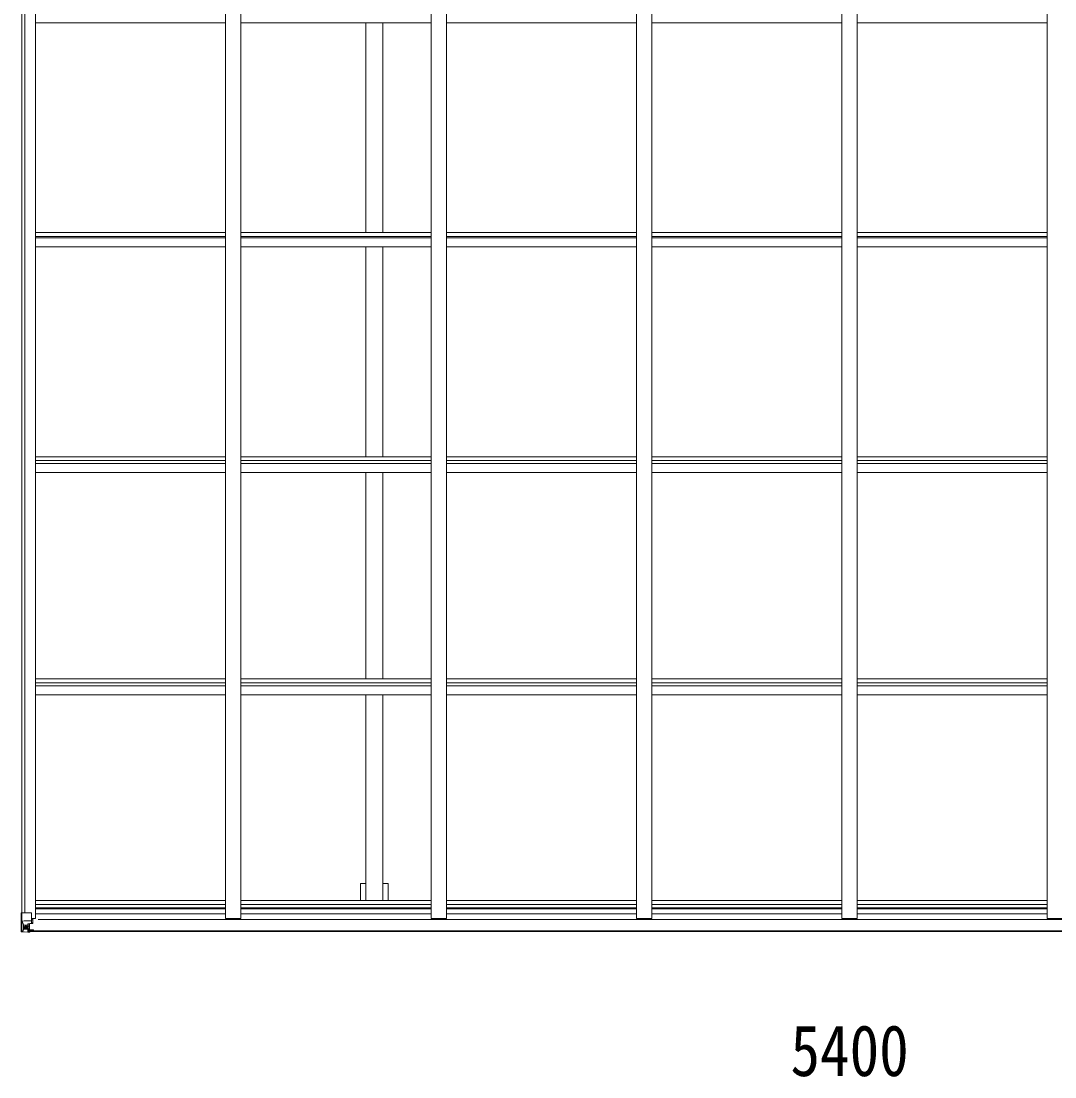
# Model space of a CAD drawing. Units: millimetres at full size; details may follow other scales. Extents: x -9783 to 9892, y -6828 to 6752.
# Drawn here: x 2002 to 5374, y -163 to 3281 of the extents above; entities that cross this region are included whole.
import ezdxf
from ezdxf.enums import TextEntityAlignment as Align

# ---------------------------------------------------------------- set-up
doc = ezdxf.new("R2010")
doc.units = ezdxf.units.MM
doc.header["$LTSCALE"] = 35
for name, color, linetype, lineweight in [('0-1_本体', 4, 'Continuous', 9), ('0-2_部品', 7, 'Continuous', 9), ('0-A_寸法', 6, 'Continuous', 9)]:
    doc.layers.add(name, color=color, linetype=linetype, lineweight=lineweight)
doc.styles.add('ＭＳ ゴシック', font='')
doc.styles.get('ＭＳ ゴシック').set_extended_font_data('MS Gothic')

msp = doc.modelspace()

# ---------------------------------------------------------------- linework, layer by layer
at = {"layer": '0-1_本体'}
for p, q in [((2004.08, 372.49), (2004.08, 6234.29)), ((2013.91, 372.49), (2013.91, 6234.29)), ((2049.08, 354.02), (2049.08, 6252.75)), ((2669.08, 354.02), (2669.08, 6252.75)), ((2719.08, 354.02), (2719.08, 6252.75)), ((3339.08, 354.02), (3339.08, 6252.75)), ((3389.08, 354.02), (3389.08, 6252.75)), ((4009.08, 354.02), (4009.08, 6252.75)), ((4059.08, 354.02), (4059.08, 6252.75)), ((4679.08, 354.02), (4679.08, 6252.75)), ((4729.08, 354.02), (4729.08, 6252.75)), ((5349.08, 354.02), (5349.08, 6252.75)), ((2049.08, 3275.39), (2669.08, 3275.39)), ((2719.08, 3275.39), (3339.08, 3275.39)), ((3126.58, 2591.78), (3126.58, 3275.39)), ((3181.58, 2591.78), (3181.58, 3275.39)), ((3389.08, 3275.39), (4009.08, 3275.39)), ((4059.08, 3275.39), (4679.08, 3275.39)), ((4729.08, 3275.39), (5349.08, 3275.39)), ((2049.08, 2591.78), (2669.08, 2591.78)), ((2719.08, 2591.78), (3339.08, 2591.78)), ((3389.08, 2591.78), (4009.08, 2591.78)), ((4059.08, 2591.78), (4679.08, 2591.78)), ((4729.08, 2591.78), (5349.08, 2591.78)), ((2049.08, 2578.76), (2669.08, 2578.76)), ((2049.08, 2574.19), (2669.08, 2574.19)), ((2719.08, 2578.76), (3339.08, 2578.76)), ((2719.08, 2574.19), (3339.08, 2574.19)), ((3389.08, 2578.76), (4009.08, 2578.76)), ((3389.08, 2574.19), (4009.08, 2574.19)), ((4059.08, 2578.76), (4679.08, 2578.76)), ((4059.08, 2574.19), (4679.08, 2574.19)), ((4729.08, 2578.76), (5349.08, 2578.76)), ((4729.08, 2574.19), (5349.08, 2574.19)), ((2049.08, 2544.46), (2669.08, 2544.46)), ((2719.08, 2544.46), (3339.08, 2544.46)), ((3126.58, 1860.11), (3126.58, 2544.46)), ((3181.58, 1860.11), (3181.58, 2544.46)), ((3389.08, 2544.46), (4009.08, 2544.46)), ((4059.08, 2544.46), (4679.08, 2544.46)), ((4729.08, 2544.46), (5349.08, 2544.46)), ((2049.08, 1860.11), (2669.08, 1860.11)), ((2719.08, 1860.11), (3339.08, 1860.11)), ((3389.08, 1860.11), (4009.08, 1860.11)), ((4059.08, 1860.11), (4679.08, 1860.11)), ((4729.08, 1860.11), (5349.08, 1860.11)), ((2049.07, 1847.2), (2669.08, 1847.2)), ((2049.08, 1838.12), (2669.08, 1838.12)), ((2719.08, 1847.2), (3339.08, 1847.2)), ((2719.08, 1838.12), (3339.08, 1838.12)), ((3389.08, 1847.2), (4009.08, 1847.2)), ((3389.08, 1838.12), (4009.08, 1838.12)), ((4059.08, 1847.2), (4679.08, 1847.2)), ((4059.08, 1838.12), (4679.08, 1838.12)), ((4729.08, 1847.2), (5349.08, 1847.2)), ((4729.08, 1838.12), (5349.08, 1838.12)), ((2049.08, 1808.98), (2669.08, 1808.98)), ((2719.08, 1808.98), (3339.08, 1808.98)), ((3126.58, 1135.55), (3126.58, 1808.98)), ((3181.58, 1135.55), (3181.58, 1808.98)), ((3389.08, 1808.98), (4009.08, 1808.98)), ((4059.08, 1808.98), (4679.08, 1808.98)), ((4729.08, 1808.98), (5349.08, 1808.98)), ((2049.08, 1135.55), (2669.08, 1135.55)), ((2049.08, 1122.72), (2669.08, 1122.72)), ((2049.08, 1112.56), (2669.08, 1112.56)), ((2719.08, 1135.55), (3339.08, 1135.55)), ((2719.08, 1122.72), (3339.08, 1122.72)), ((2719.08, 1112.56), (3339.08, 1112.56)), ((3389.08, 1135.55), (4009.08, 1135.55)), ((3389.08, 1122.72), (4009.08, 1122.72)), ((3389.08, 1112.56), (4009.08, 1112.56)), ((4059.08, 1135.55), (4679.08, 1135.55)), ((4059.08, 1122.72), (4679.08, 1122.72)), ((4059.08, 1112.56), (4679.08, 1112.56)), ((4729.08, 1135.55), (5349.08, 1135.55)), ((4729.08, 1122.72), (5349.08, 1122.72)), ((4729.08, 1112.56), (5349.08, 1112.56)), ((2049.08, 1083.6), (2669.08, 1083.6)), ((2719.08, 1083.6), (3339.08, 1083.6)), ((3126.58, 1083.6), (3126.58, 412.88)), ((3181.58, 1083.6), (3181.58, 412.88)), ((3389.08, 1083.6), (4009.08, 1083.6)), ((4059.08, 1083.6), (4679.08, 1083.6)), ((4729.08, 1083.6), (5349.08, 1083.6)), ((3199.28, 467.72), (3181.58, 467.72)), ((3199.28, 467.72), (3199.28, 412.88)), ((2049.08, 412.88), (2669.08, 412.88)), ((2049.08, 400.06), (2669.08, 400.06)), ((2049.08, 388.71), (2669.08, 388.71)), ((2049.08, 384.93), (2669.08, 384.93)), ((2719.08, 412.88), (3339.08, 412.88)), ((2719.08, 400.06), (3339.08, 400.06)), ((2719.08, 388.71), (3339.08, 388.71)), ((2719.08, 384.93), (3339.08, 384.93)), ((3389.08, 412.88), (4009.08, 412.88)), ((3389.08, 400.06), (4009.08, 400.06)), ((3389.08, 388.71), (4009.08, 388.71)), ((3389.08, 384.93), (4009.08, 384.93)), ((4059.08, 412.88), (4679.08, 412.88)), ((4059.08, 400.06), (4679.08, 400.06)), ((4059.08, 388.71), (4679.08, 388.71)), ((4059.08, 384.93), (4679.08, 384.93)), ((4729.08, 412.88), (5349.08, 412.88)), ((4729.08, 400.06), (5349.08, 400.06)), ((4729.08, 388.71), (5349.08, 388.71)), ((4729.08, 384.93), (5349.08, 384.93)), ((2049.08, 354.02), (2036.08, 354.02)), ((2049.08, 368.98), (2669.08, 368.98)), ((7350.08, 350.69), (2058.08, 350.69)), ((2669.08, 354.02), (2719.08, 354.02)), ((2719.08, 368.98), (3339.08, 368.98)), ((3339.08, 354.02), (3389.08, 354.02)), ((3389.08, 368.98), (4009.08, 368.98)), ((4009.08, 354.02), (4059.08, 354.02)), ((4059.08, 368.98), (4679.08, 368.98)), ((4679.08, 354.02), (4729.08, 354.02)), ((4729.08, 368.98), (5349.08, 368.98)), ((5349.08, 354.02), (5399.08, 354.02)), ((2025.58, 314.14), (7382.58, 314.14)), ((2025.58, 311.72), (7382.58, 311.72))]:
    msp.add_line(p, q, dxfattribs=at)
msp.add_lwpolyline([(3126.58, 467.72), (3108.88, 467.72), (3108.88, 412.88)], dxfattribs=at)
at = {"layer": '0-2_部品'}
for p, q in [((2004.93, 372.49), (2035.08, 372.49)), ((2004.93, 372.49), (2004.93, 311.9)), ((2005.47, 345.6), (2012.08, 345.82)), ((2005.47, 345.6), (2009.61, 333.52)), ((2012.08, 345.82), (2036.08, 345.82)), ((2036.08, 371.49), (2036.08, 338.39)), ((2040.58, 349.49), (2036.08, 349.49)), ((2040.58, 354.02), (2040.58, 337.62)), ((2002.08, 311.78), (2002.08, 311.81)), ((2003.02, 310.82), (2003.02, 310.78)), ((2003.02, 310.77), (2003.02, 310.77)), ((2011.99, 310.39), (2004.07, 310.86)), ((2004.93, 311.83), (2004.93, 311.9)), ((2008.89, 315.28), (2006.16, 311.61)), ((2012.08, 332.29), (2009.75, 332.25)), ((2009.75, 332.25), (2009.75, 318.78)), ((2009.75, 318.78), (2012.08, 318.72)), ((2012.08, 332.29), (2024.08, 332.29)), ((2012.08, 332.29), (2012.08, 332.29)), ((2012.08, 318.73), (2024.08, 318.73)), ((2024.08, 309.6), (2012.08, 310.38)), ((2017.56, 325.93), (2017.56, 326.89)), ((2023.08, 318.73), (2024.08, 318.73)), ((2024.08, 335.58), (2024.08, 309.49)), ((2025.58, 332.29), (2024.08, 332.29)), ((2025.58, 318.73), (2024.08, 318.73)), ((2025.58, 315.19), (2024.08, 315.19)), ((2024.08, 310.37), (2030.58, 309.97)), ((2035.26, 338.13), (2024.91, 336.47)), ((2024.91, 335.84), (2035.26, 337.49)), ((2024.91, 336.47), (2024.91, 335.84)), ((2029.58, 328.69), (2025.58, 328.69)), ((2029.58, 320.48), (2025.58, 320.48)), ((2026.08, 315.55), (2025.58, 315.55)), ((2030.58, 310.9), (2025.58, 310.99)), ((2025.69, 316.85), (2029.58, 316.85)), ((2026.08, 316.64), (2026.08, 316.48)), ((2026.08, 316.48), (2026.08, 316.48)), ((2036.08, 316.39), (2026.08, 316.48)), ((2026.08, 314.53), (2026.08, 316.48)), ((2034.08, 314.55), (2026.08, 314.55)), ((2034.08, 314.53), (2026.08, 314.53)), ((2029.58, 336.59), (2029.58, 316.62)), ((2030.58, 310.9), (2030.58, 311.72)), ((2030.58, 310.49), (2030.58, 310.9)), ((2030.58, 310.49), (2030.58, 309.97)), ((2030.58, 309.97), (2030.58, 309.09)), ((2035.26, 337.49), (2035.26, 338.13)), ((2035.53, 337.57), (2039.58, 337.61)), ((2035.58, 311.29), (2035.58, 311.72)), ((2035.88, 311.29), (2035.58, 311.29)), ((2035.88, 311.29), (2037.57, 311.72)), ((2036.08, 316.39), (2036.08, 314.79)), ((2036.08, 314.79), (2041.08, 314.79)), ((2039.58, 339.34), (2040.58, 339.34)), ((2040.58, 337.62), (2039.58, 337.61)), ((2041.08, 314.14), (2041.08, 314.79)), ((2041.08, 314.79), (2042.08, 314.79)), ((2042.08, 316.47), (2042.08, 316.35)), ((2042.08, 314.79), (2042.08, 316.35)), ((2042.08, 314.79), (2042.08, 314.14)), ((2030.58, 309.09), (2024.08, 309.49))]:
    msp.add_line(p, q, dxfattribs=at)
for points in [[(2002.08, 311.81), (2002.08, 372.49), (2004.93, 372.49)], [(2003.02, 310.77), (2012.08, 310.22), (2024.08, 309.49)], [(2015.64, 324.97), (2014.68, 324.97), (2014.68, 324.01), (2015.64, 324.01)], [(2017.56, 326.89), (2016.6, 326.89), (2016.6, 325.93)], [(2016.6, 323.05), (2016.6, 322.09), (2017.56, 322.09), (2017.56, 323.05)], [(2018.52, 324.01), (2019.48, 324.01), (2019.48, 324.97), (2018.52, 324.97)], [(2030.58, 310.49), (2025.58, 310.49), (2025.58, 335.95)], [(2041.08, 316.51), (2026.08, 316.64), (2026.08, 316.64)], [(2026.08, 315.55), (2034.08, 315.55), (2034.08, 314.14)], [(2039.58, 337.61), (2039.58, 339.34), (2036.08, 339.36)], [(2036.08, 316.39), (2036.08, 316.4), (2042.08, 316.35)]]:
    msp.add_lwpolyline(points, dxfattribs=at)
msp.add_circle((2017.08, 324.49), 5.3, dxfattribs=at)
for centre, radius, start, end in [((2035.08, 371.49), 1, 0, 90), ((2003.08, 311.81), 0.999, 180.04917, 266.5576), ((2003.08, 311.78), 0.999, 180.04917, 266.5576), ((2003.08, 311.77), 1, 179.99921, 266.49983), ((2004.24, 298.17), 12.7, 84.89689, 90.75534), ((2006.21, 311.78), 1.28, 177.54105, 228.82169), ((2015.64, 325.93), 0.96, 270, 0), ((2015.64, 323.05), 0.96, 0, 90), ((2018.52, 325.93), 0.96, 180, 270), ((2018.52, 323.05), 0.96, 90, 180), ((2025.02, 335.54), 0.937, 96.73234, 177.67791), ((2025.02, 334.91), 0.937, 96.73234, 177.67791), ((2026.09, 317.16), 0.513, 178.95293, 268.11972), ((2026.08, 316.98), 0.5, 179.95536, 269.47105), ((2026.08, 314.05), 0.5, 89.99891, 179.99891), ((2026.08, 314.03), 0.5, 90.00309, 180.00198), ((2035.15, 339.06), 0.937, 276.73234, 357.67791), ((2035.15, 338.43), 0.937, 276.73234, 357.67791), ((2041.22, 308.83), 7.69, 83.56574, 91.03001)]:
    msp.add_arc(centre, radius, start, end, dxfattribs=at)
for centre, major_axis, ratio, start_param, end_param in [((2006.19, 343.26), (0.85, -2.32), 0.403757, 3.0087805, 3.9744392), ((2005.02, 310.7), (2, -0.12), 0.060933, 2.0712557, 3.1453404), ((2204.02, 298.46), (201, -12.36), 0.060933, 3.1453404, 3.145839), ((2005.21, 313.79), (-0.02, -3), 0.466854, 0.125683, 0.7596956), ((2006.88, 318.86), (0.03, -5), 0.573921, 0.7672717, 1.551125), ((2008.35, 332.23), (0, -3), 0.468246, 1.5772882, 2.0127935), ((1930.33, 318.73), (81.75, 0), 0.061163, 6.2824128, 6.2831853)]:
    msp.add_ellipse(centre, major_axis=major_axis, ratio=ratio, start_param=start_param, end_param=end_param, dxfattribs=at)

# ---------------------------------------------------------------- texts
at = {"layer": '0-A_寸法', "color": 7, "style": 'ＭＳ ゴシック', "width": 0.85}
msp.add_text('5400', height=166.8, dxfattribs=at).set_placement((4511.58, -210.07), align=Align.BOTTOM_LEFT)

doc.saveas('drawing.dxf')
